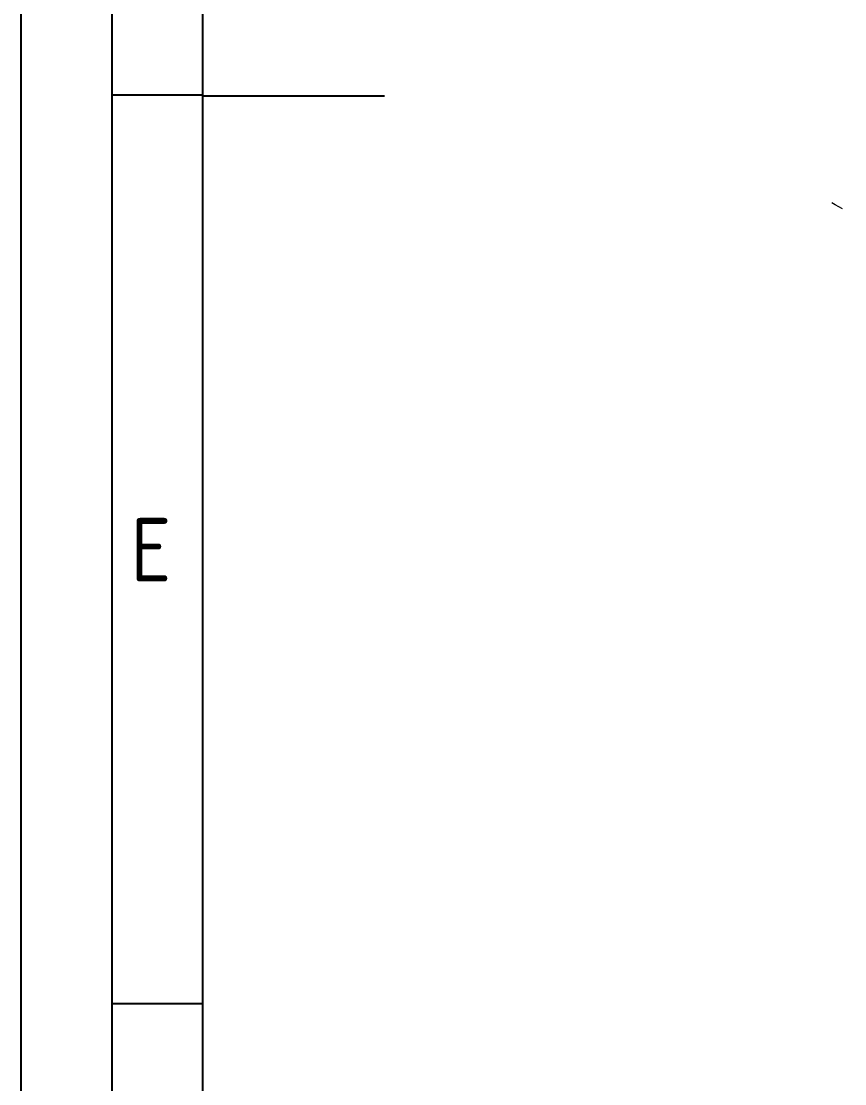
# Model space of a CAD drawing. Header units: millimetres. Extents: x 0 to 594, y 0 to 420.
# Drawn here: x 0 to 45.4, y 155.6 to 214.1 of the extents above; entities that cross this region are included whole.
import ezdxf

# ---------------------------------------------------------------- set-up
doc = ezdxf.new("R2010")
doc.units = ezdxf.units.MM
doc.header["$LTSCALE"] = 8
for name, color, linetype in [('035', 5, 'Continuous'), ('07', 7, 'Continuous'), ('PDF_CTU', 7, 'Continuous')]:
    doc.layers.add(name, color=color, linetype=linetype)
doc.styles.add('ISO Proportional', font='isocp.shx')

# ---------------------------------------------------------------- blocks, each defined once
blk = doc.blocks.new('IEC_border_a2')
at = {"layer": '035'}
for p, q in [((10, 10), (10, 410)), ((9.983, 210.038), (5, 210.038)), ((10, 160), (5.017, 160))]:
    blk.add_line(p, q, dxfattribs=at)
blk.add_lwpolyline([(0, 420), (594, 420), (594, 0), (0, 0)], close=True, dxfattribs=at)
at = {"layer": '07'}
blk.add_line((10, 210), (20, 210), dxfattribs=at)
blk.add_lwpolyline([(5, 415), (589, 415), (589, 5), (5, 5)], close=True, dxfattribs=at)
at = {"layer": '035', "style": 'ISO Proportional'}
blk.add_text('E', height=3.5, dxfattribs=at).set_placement((6.017, 183.254))

msp = doc.modelspace()

# ---------------------------------------------------------------- linework, layer by layer
at = {"layer": 'PDF_CTU', "lineweight": 9}
msp.add_lwpolyline([(45.238, 203.786), (44.839, 204.005), (44.645, 204.11)], dxfattribs=at)

# ---------------------------------------------------------------- block references
msp.add_blockref('IEC_border_a2', (0, 0))

doc.saveas('drawing.dxf')
